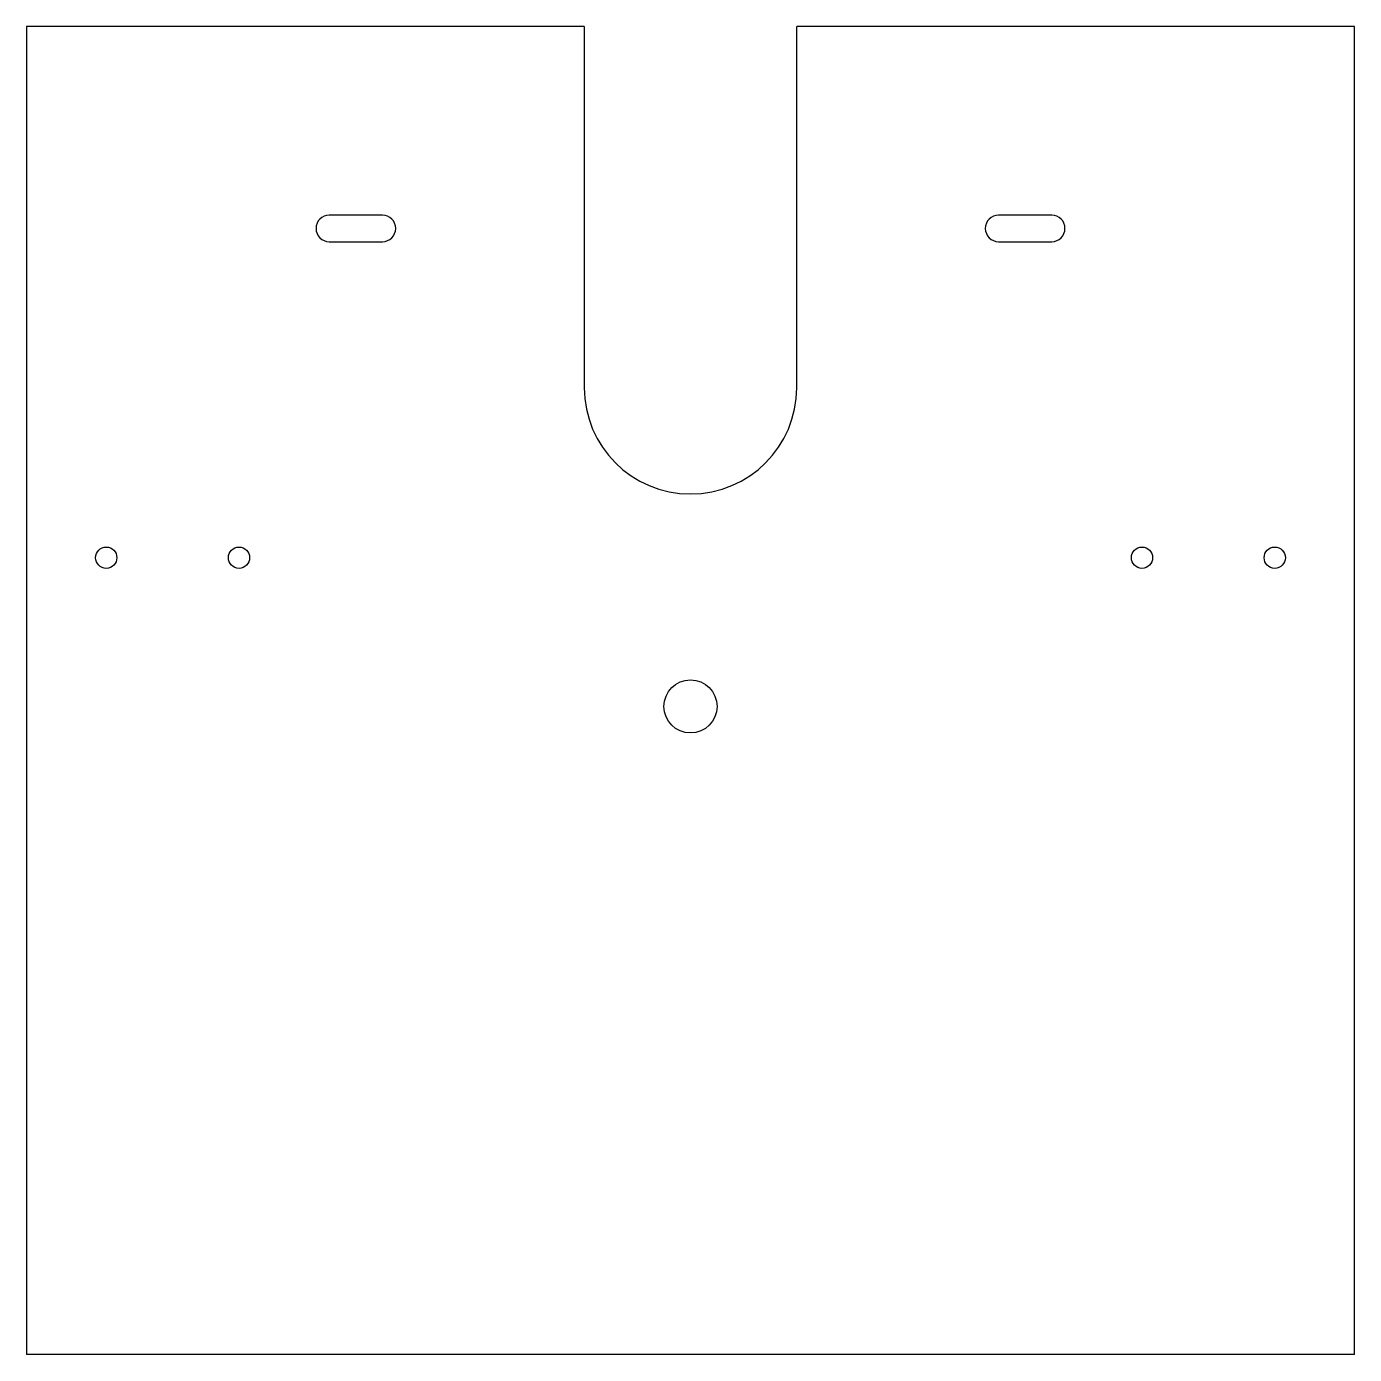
# Model space of a CAD drawing. Header units: millimetres. Extents: x -125 to 125, y -150 to 100.
import ezdxf

# ---------------------------------------------------------------- set-up
doc = ezdxf.new("R2010")
doc.units = ezdxf.units.MM

msp = doc.modelspace()

# ---------------------------------------------------------------- linework, layer by layer
at = {"color": 7, "linetype": 'Continuous', "lineweight": 25}
for p, q in [((-125, 100), (-125, -150)), ((-20, 100), (-125, 100)), ((-20, 100), (-20, 32)), ((20, 32), (20, 100)), ((125, 100), (20, 100)), ((125, -150), (125, 100)), ((-58, 64.5), (-68, 64.5)), ((68, 64.5), (58, 64.5)), ((-68, 59.5), (-58, 59.5)), ((58, 59.5), (68, 59.5)), ((125, -150), (-125, -150))]:
    msp.add_line(p, q, dxfattribs=at)
for centre, radius in [((-110, 0), 2), ((-85, 0), 2), ((85, 0), 2), ((110, 0), 2), ((0, -28), 5)]:
    msp.add_circle(centre, radius, dxfattribs=at)
for centre, radius, start, end in [((-68, 62), 2.5, 90, 270), ((-58, 62), 2.5, 270, 90), ((58, 62), 2.5, 90, 270), ((68, 62), 2.5, 270, 90), ((0, 32), 20, 180, 0)]:
    msp.add_arc(centre, radius, start, end, dxfattribs=at)

doc.saveas('drawing.dxf')
